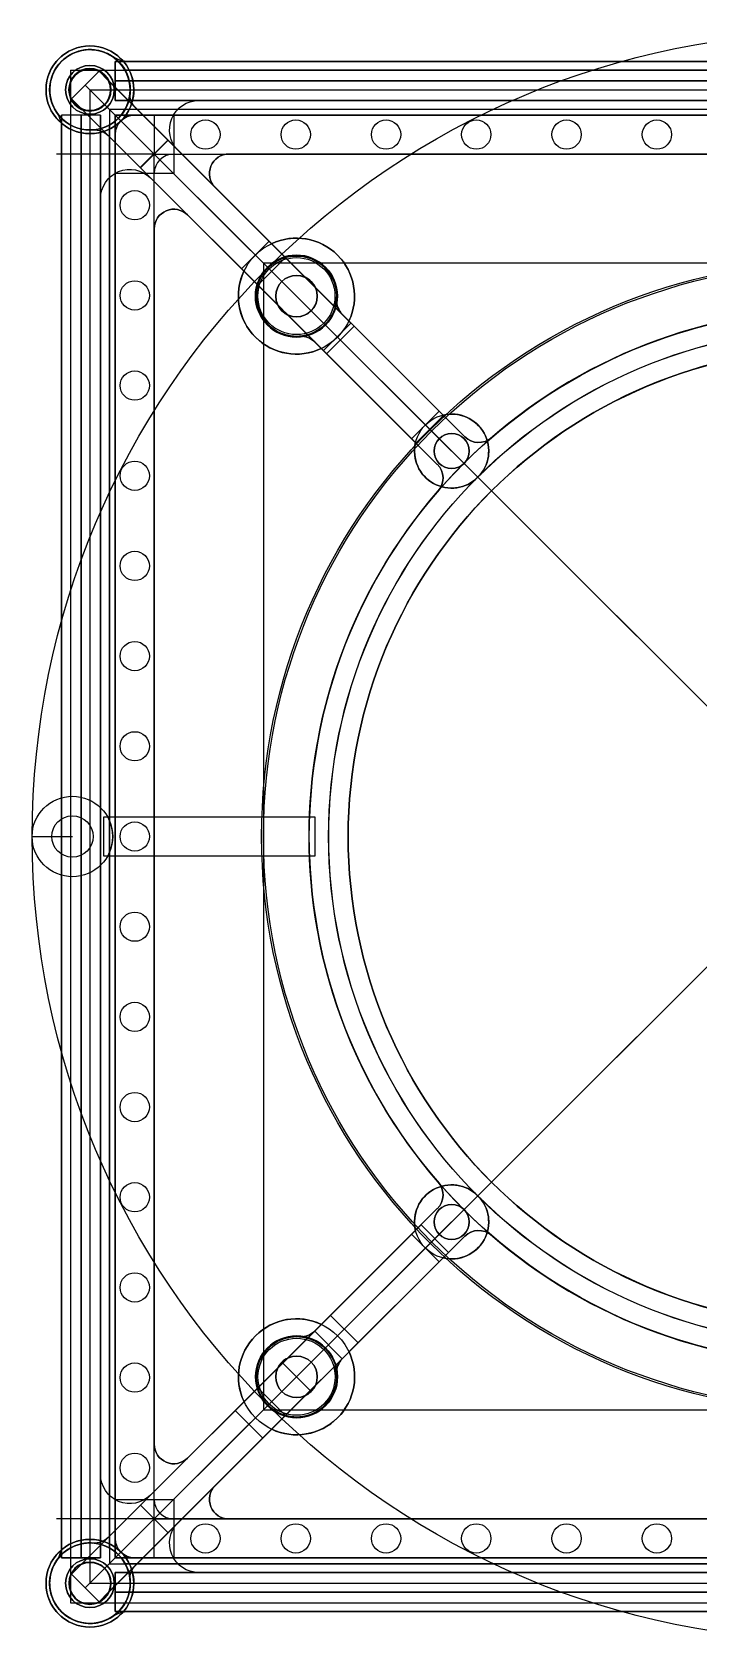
# Model space of a CAD drawing. Header units: millimetres. Extents: x -83 to 108, y -83 to 83.
# Drawn here: x -82.5 to -14.2, y -82.5 to 82.5 of the extents above; entities that cross this region are included whole.
import ezdxf

# ---------------------------------------------------------------- set-up
doc = ezdxf.new("R2010")
doc.units = ezdxf.units.MM
doc.header["$MEASUREMENT"] = 0
for name, color, linetype in [('2024.10.06 Little diffuser v11_Sketch1', 7, 'Continuous'), ('2024.10.06 Little diffuser v11_Sketch100', 7, 'Continuous'), ('2024.10.06 Little diffuser v11_Sketch101', 7, 'Continuous'), ('2024.10.06 Little diffuser v11_Sketch102', 7, 'Continuous'), ('2024.10.06 Little diffuser v11_Sketch103', 7, 'Continuous'), ('2024.10.06 Little diffuser v11_Sketch2', 7, 'Continuous'), ('2024.10.06 Little diffuser v11_Sketch3', 7, 'Continuous'), ('2024.10.06 Little diffuser v11_Sketch4', 7, 'Continuous'), ('2024.10.06 Little diffuser v11_Sketch65', 7, 'Continuous'), ('2024.10.06 Little diffuser v11_Sketch66', 7, 'Continuous'), ('2024.10.06 Little diffuser v11_Sketch67', 7, 'Continuous'), ('2024.10.06 Little diffuser v11_Sketch68', 7, 'Continuous'), ('2024.10.06 Little diffuser v11_Sketch69', 7, 'Continuous'), ('2024.10.06 Little diffuser v11_Sketch70', 7, 'Continuous'), ('2024.10.06 Little diffuser v11_Sketch71', 7, 'Continuous'), ('2024.10.06 Little diffuser v11_Sketch72', 7, 'Continuous'), ('2024.10.06 Little diffuser v11_Sketch73', 7, 'Continuous'), ('2024.10.06 Little diffuser v11_Sketch74', 7, 'Continuous'), ('2024.10.06 Little diffuser v11_Sketch75', 7, 'Continuous'), ('2024.10.06 Little diffuser v11_Sketch76', 7, 'Continuous'), ('2024.10.06 Little diffuser v11_Sketch77', 7, 'Continuous'), ('2024.10.06 Little diffuser v11_Sketch78', 7, 'Continuous'), ('2024.10.06 Little diffuser v11_Sketch79', 7, 'Continuous'), ('2024.10.06 Little diffuser v11_Sketch80', 7, 'Continuous'), ('2024.10.06 Little diffuser v11_Sketch81', 7, 'Continuous'), ('2024.10.06 Little diffuser v11_Sketch82', 7, 'Continuous'), ('2024.10.06 Little diffuser v11_Sketch83', 7, 'Continuous'), ('2024.10.06 Little diffuser v11_Sketch86', 7, 'Continuous'), ('2024.10.06 Little diffuser v11_Sketch90', 7, 'Continuous'), ('2024.10.06 Little diffuser v11_Sketch91', 7, 'Continuous'), ('2024.10.06 Little diffuser v11_Sketch93', 7, 'Continuous'), ('2024.10.06 Little diffuser v11_Sketch94', 7, 'Continuous'), ('2024.10.06 Little diffuser v11_Sketch95', 7, 'Continuous'), ('2024.10.06 Little diffuser v11_Sketch96', 7, 'Continuous'), ('2024.10.06 Little diffuser v11_Sketch97', 7, 'Continuous'), ('2024.10.06 Little diffuser v11_Sketch98', 7, 'Continuous')]:
    doc.layers.add(name, color=color, linetype=linetype)

msp = doc.modelspace()

# ---------------------------------------------------------------- linework, layer by layer
at = {"layer": '2024.10.06 Little diffuser v11_Sketch1'}
for p, q in [((-74, 74), (74, 74)), ((-74, -74), (-74, 74)), ((-71.44, 68.62), (-68.62, 71.44)), ((-68.62, 71.44), (-40.8, 43.63)), ((-70, -70), (70, 70)), ((-70, -70), (-70, 70)), ((-70, 70), (70, 70)), ((70, -70), (-70, 70)), ((-43.63, 40.8), (-71.44, 68.62)), ((-40.8, 43.63), (-43.63, 40.8)), ((-43.63, 40.8), (-40.8, 43.63)), ((-40.35, 43.18), (-43.18, 40.35)), ((-42.21, 42.21), (-40.8, 43.63)), ((-40.8, 43.63), (-40.35, 43.18)), ((-42.21, 42.21), (-43.63, 40.8)), ((-41.72, 41.72), (-39.53, 39.53)), ((-43.18, 40.35), (-43.63, 40.8)), ((-41.72, -41.72), (-39.53, -39.53)), ((-43.63, -40.8), (-71.41, -68.59)), ((-43.63, -40.8), (-42.66, -39.84)), ((-40.8, -43.63), (-43.63, -40.8)), ((-40.8, -43.63), (-43.63, -40.8)), ((-42.21, -42.21), (-43.63, -40.8)), ((-42.66, -39.84), (-39.84, -42.66)), ((-42.21, -42.21), (-40.8, -43.63)), ((-39.84, -42.66), (-40.8, -43.63)), ((-68.59, -71.41), (-40.8, -43.63)), ((-71.41, -68.59), (-68.59, -71.41)), ((70, -70), (-70, -70)), ((74, -74), (-74, -74))]:
    msp.add_line(p, q, dxfattribs=at)
for centre, radius in [((0, 0), 59), ((-39.53, 39.53), 3.8), ((-39.53, 39.53), 1.8), ((-39.53, -39.53), 3.8), ((-39.53, -39.53), 1.8)]:
    msp.add_circle(centre, radius, dxfattribs=at)
at = {"layer": '2024.10.06 Little diffuser v11_Sketch100'}
for p, q in [((-72.61, 79.5), (72.61, 79.5)), ((65.43, 75.5), (-65.43, 75.5)), ((-79.5, -72.61), (-79.5, 72.61)), ((-67.55, 70.38), (-38.17, 41)), ((-41, 38.17), (-70.38, 67.55)), ((-75.5, 65.43), (-75.5, -65.43)), ((-70.38, -67.55), (-41, -38.17)), ((-38.17, -41), (-67.55, -70.38)), ((-65.43, -75.5), (65.43, -75.5)), ((72.61, -79.5), (-72.61, -79.5))]:
    msp.add_line(p, q, dxfattribs=at)
at = {"layer": '2024.10.06 Little diffuser v11_Sketch100', "extrusion": (0, 0, -1)}
for centre, radius in [((76.59, 76.59), 2.12), ((0, 0), 50.13), ((76.59, -76.59), 2.13)]:
    msp.add_circle(centre, radius, dxfattribs=at)
for centre, radius, start, end in [((76.59, 76.59), 4.12, 326.0413, 123.9587), ((72.61, 82.5), 3, 270, 303.9587), ((82.5, 72.61), 3, 146.0413, 180), ((65.43, 72.5), 3, 315, 90), ((72.5, 65.43), 3, 0, 135), ((0, 0), 54.13, 49.0869, 130.9131), ((36.76, 42.41), 2, 229.0869, 315), ((42.41, 36.76), 2, 135, 220.9131), ((0, 0), 54.12, 319.0869, 40.9131), ((42.41, -36.76), 2, 139.0869, 225), ((36.76, -42.41), 2, 45, 130.9131), ((0, 0), 54.12, 229.0869, 310.9131), ((72.5, -65.43), 3, 225, 0), ((65.43, -72.5), 3, 270, 45), ((82.5, -72.61), 3, 180, 213.9586), ((76.59, -76.59), 4.13, 236.0414, 33.9586), ((72.61, -82.5), 3, 56.0414, 90)]:
    msp.add_arc(centre, radius, start, end, dxfattribs=at)
at = {"layer": '2024.10.06 Little diffuser v11_Sketch101'}
for p, q in [((-72.61, 79.5), (72.61, 79.5)), ((65.43, 75.5), (-65.43, 75.5)), ((-79.5, -72.61), (-79.5, 72.61)), ((-67.55, 70.38), (-38.17, 41)), ((-41, 38.17), (-70.38, 67.55)), ((-75.5, 65.43), (-75.5, -65.43)), ((-70.38, -67.55), (-41, -38.17)), ((-38.17, -41), (-67.55, -70.38)), ((-65.43, -75.5), (65.43, -75.5)), ((72.61, -79.5), (-72.61, -79.5))]:
    msp.add_line(p, q, dxfattribs=at)
at = {"layer": '2024.10.06 Little diffuser v11_Sketch101', "extrusion": (0, 0, -1)}
for centre, radius in [((76.59, 76.59), 2.12), ((0, 0), 50.13), ((76.59, -76.59), 2.13)]:
    msp.add_circle(centre, radius, dxfattribs=at)
for centre, radius, start, end in [((76.59, 76.59), 4.12, 326.0413, 123.9587), ((72.61, 82.5), 3, 270, 303.9587), ((82.5, 72.61), 3, 146.0413, 180), ((65.43, 72.5), 3, 315, 90), ((72.5, 65.43), 3, 0, 135), ((0, 0), 54.13, 49.0869, 130.9131), ((36.76, 42.41), 2, 229.0869, 315), ((42.41, 36.76), 2, 135, 220.9131), ((0, 0), 54.12, 319.0869, 40.9131), ((42.41, -36.76), 2, 139.0869, 225), ((36.76, -42.41), 2, 45, 130.9131), ((0, 0), 54.12, 229.0869, 310.9131), ((72.5, -65.43), 3, 225, 0), ((65.43, -72.5), 3, 270, 45), ((82.5, -72.61), 3, 180, 213.9586), ((76.59, -76.59), 4.13, 236.0414, 33.9586), ((72.61, -82.5), 3, 56.0414, 90)]:
    msp.add_arc(centre, radius, start, end, dxfattribs=at)
at = {"layer": '2024.10.06 Little diffuser v11_Sketch102'}
for p, q in [((-72.61, 79.5), (72.61, 79.5)), ((65.43, 75.5), (-65.43, 75.5)), ((-79.5, -72.61), (-79.5, 72.61)), ((-67.55, 70.38), (-38.17, 41)), ((-41, 38.17), (-70.38, 67.55)), ((-75.5, 65.43), (-75.5, -65.43)), ((-70.38, -67.55), (-41, -38.17)), ((-38.17, -41), (-67.55, -70.38)), ((-65.43, -75.5), (65.43, -75.5)), ((72.61, -79.5), (-72.61, -79.5))]:
    msp.add_line(p, q, dxfattribs=at)
at = {"layer": '2024.10.06 Little diffuser v11_Sketch102', "extrusion": (0, 0, -1)}
for centre, radius in [((76.59, 76.59), 2.18), ((76.59, 76.59), 2.12), ((0, 0), 50.13), ((76.59, -76.59), 2.17), ((76.59, -76.59), 2.13)]:
    msp.add_circle(centre, radius, dxfattribs=at)
for centre, radius, start, end in [((76.59, 76.59), 4.12, 326.0413, 123.9587), ((72.61, 82.5), 3, 270, 303.9587), ((82.5, 72.61), 3, 146.0413, 180), ((65.43, 72.5), 3, 315, 90), ((72.5, 65.43), 3, 0, 135), ((0, 0), 54.13, 49.0869, 130.9131), ((36.76, 42.41), 2, 229.0869, 315), ((42.41, 36.76), 2, 135, 220.9131), ((0, 0), 54.12, 319.0869, 40.9131), ((42.41, -36.76), 2, 139.0869, 225), ((36.76, -42.41), 2, 45, 130.9131), ((0, 0), 54.12, 229.0869, 310.9131), ((72.5, -65.43), 3, 225, 0), ((65.43, -72.5), 3, 270, 45), ((82.5, -72.61), 3, 180, 213.9586), ((76.59, -76.59), 4.13, 236.0414, 33.9586), ((72.61, -82.5), 3, 56.0414, 90)]:
    msp.add_arc(centre, radius, start, end, dxfattribs=at)
at = {"layer": '2024.10.06 Little diffuser v11_Sketch103'}
for p, q in [((58.8, 58.8), (-58.8, -58.8)), ((-58.8, 58.8), (58.8, -58.8)), ((-58.8, 58.8), (-58.8, -58.8)), ((58.8, 58.8), (-58.8, 58.8)), ((-41.58, 41.58), (-40.8, 40.8)), ((-41.58, -41.58), (-40.8, -40.8)), ((-58.8, -58.8), (58.8, -58.8))]:
    msp.add_line(p, q, dxfattribs=at)
for centre, radius in [((0, 0), 58.8), ((-39.53, 39.53), 1.8), ((-39.53, -39.53), 1.8)]:
    msp.add_circle(centre, radius, dxfattribs=at)
at = {"layer": '2024.10.06 Little diffuser v11_Sketch2'}
for p, q in [((-74, 70, 4), (-74, 74, 4)), ((74, 74, 4), (-74, 74, 4)), ((-74, 74, 4), (-74, -74, 4)), ((-74, 74, 4), (-70, 74, 4)), ((-70, 74, 4), (-70, 70, 4)), ((-70, 70, 4), (-74, 70, 4)), ((-40.4, 43.23, 4), (-67.17, 70, 4)), ((-67.17, 70, 4), (67.17, 70, 4)), ((-70, -67.17, 4), (-70, 67.17, 4)), ((-70, 67.17, 4), (-43.23, 40.4, 4)), ((-43.23, -40.4, 4), (-70, -67.17, 4)), ((-67.17, -70, 4), (-40.4, -43.23, 4)), ((-74, -70, 4), (-74, -74, 4)), ((-70, -70, 4), (-74, -70, 4)), ((-70, -74, 4), (-70, -70, 4)), ((67.17, -70, 4), (-67.17, -70, 4)), ((-74, -74, 4), (-70, -74, 4)), ((-74, -74, 4), (74, -74, 4))]:
    msp.add_line(p, q, dxfattribs=at)
for centre in [(-39.53, 39.53, 4), (-39.53, -39.53, 4)]:
    msp.add_circle(centre, 1.8, dxfattribs=at)
for centre, start, end in [((-39.53, 39.53, 4), 166.7569, 103.2431), ((-39.53, -39.53, 4), 256.7569, 193.2431)]:
    msp.add_arc(centre, 3.8, start, end, dxfattribs=at)
at = {"layer": '2024.10.06 Little diffuser v11_Sketch3'}
for p, q in [((-74, -74, 97), (-74, 74, 97)), ((-74, 74, 97), (74, 74, 97)), ((-70, 70, 97), (70, 70, 97)), ((-70, -70, 97), (-70, 70, 97)), ((-70, -70, 97), (-74, -70, 97)), ((-74, -70, 97), (-74, -74, 97)), ((70, -70, 97), (-70, -70, 97)), ((-70, -74, 97), (-70, -70, 97)), ((74, -74, 97), (-74, -74, 97)), ((-74, -74, 97), (-70, -74, 97))]:
    msp.add_line(p, q, dxfattribs=at)
at = {"layer": '2024.10.06 Little diffuser v11_Sketch4'}
for p, q in [((-74, 74, 101), (-74, -74, 101)), ((-74, 74, 101), (-74, 72, 101)), ((74, 74, 101), (-74, 74, 101)), ((-70, -70, 101), (-70, 70, 101)), ((-70, 70, 101), (70, 70, 101)), ((-74, -70, 101), (-74, -72, 101)), ((-74, -70, 101), (-74, -72, 101)), ((-74, -70, 101), (-74, -72, 101)), ((70, -70, 101), (-70, -70, 101)), ((-74, -74, 101), (74, -74, 101)), ((-74, -74, 101), (-72, -74, 101))]:
    msp.add_line(p, q, dxfattribs=at)
for centre in [(-64.75, 72, 101), (-55.5, 72, 101), (-46.25, 72, 101), (-37, 72, 101), (-27.75, 72, 101), (-18.5, 72, 101), (-72, 64.75, 101), (-72, 55.5, 101), (-72, 46.25, 101), (-72, 37, 101), (-72, 27.75, 101), (-72, 18.5, 101), (-72, 9.25, 101), (-72, 0, 101), (-72, -9.25, 101), (-72, -18.5, 101), (-72, -27.75, 101), (-72, -37, 101), (-72, -46.25, 101), (-72, -55.5, 101), (-72, -64.75, 101), (-64.75, -72, 101), (-55.5, -72, 101), (-55.5, -72, 101), (-55.5, -72, 101), (-46.25, -72, 101), (-46.25, -72, 101), (-46.25, -72, 101), (-37, -72, 101), (-37, -72, 101), (-37, -72, 101), (-27.75, -72, 101), (-27.75, -72, 101), (-27.75, -72, 101), (-18.5, -72, 101), (-18.5, -72, 101), (-18.5, -72, 101)]:
    msp.add_circle(centre, 1.5, dxfattribs=at)
at = {"layer": '2024.10.06 Little diffuser v11_Sketch65'}
for p, q in [((-82.5, 0), (-80.5, 0)), ((-80.5, 0), (-78.38, 0))]:
    msp.add_line(p, q, dxfattribs=at)
for centre, radius in [((0, 0), 82.5), ((0, 0), 54.13), ((0, 0), 52.13), ((0, 0), 50.13), ((-78.38, 0), 4.13), ((-78.38, 0), 2.12)]:
    msp.add_circle(centre, radius, dxfattribs=at)
at = {"layer": '2024.10.06 Little diffuser v11_Sketch66'}
for p, q in [((-75.19, 2), (-75.19, -2)), ((-53.5, 2), (-75.19, 2)), ((-53.5, -2), (-53.5, 2)), ((-75.19, -2), (-53.5, -2))]:
    msp.add_line(p, q, dxfattribs=at)
at = {"layer": '2024.10.06 Little diffuser v11_Sketch67'}
for p, q in [((-54.09, 2, 4), (-74.77, 2, 4)), ((-74.77, -2, 4), (-54.09, -2, 4))]:
    msp.add_line(p, q, dxfattribs=at)
for radius in [52.12, 50.13, 50.12]:
    msp.add_circle((0, 0, 4), radius, dxfattribs=at)
for centre, radius, start, end in [((0, 0, 4), 54.13, 92.1176, 177.8824), ((-78.38, 0, 4), 4.13, 330.9975, 29.0025), ((0, 0, 4), 54.13, 182.1176, 267.8824)]:
    msp.add_arc(centre, radius, start, end, dxfattribs=at)
at = {"layer": '2024.10.06 Little diffuser v11_Sketch68'}
for centre, radius in [((-55.43, 55.43), 4.13), ((-55.43, 55.43), 2.12), ((-55.42, -55.42), 4.13), ((-55.42, -55.42), 2.13)]:
    msp.add_circle(centre, radius, dxfattribs=at)
at = {"layer": '2024.10.06 Little diffuser v11_Sketch69'}
for p, q in [((68, 74, 4), (-68, 74, 4)), ((-68, 74, 4), (-68, 68, 4)), ((-62.34, 70, 4), (62.34, 70, 4)), ((-68, 68, 4), (-74, 68, 4)), ((-74, 68, 4), (-74, -68, 4)), ((-56.57, 59.4, 4), (-63.76, 66.59, 4)), ((-66.59, 63.76, 4), (-59.39, 56.57, 4)), ((-70, -62.34, 4), (-70, 62.34, 4)), ((-53.5, 56.33, 4), (-54.53, 57.36, 4)), ((-57.34, 54.52, 4), (-56.34, 53.51, 4)), ((-40.4, 43.23, 4), (-51.46, 54.29, 4)), ((-54.29, 51.47, 4), (-43.23, 40.4, 4)), ((-43.23, -40.4, 4), (-54.29, -51.46, 4)), ((-51.46, -54.29, 4), (-40.4, -43.23, 4)), ((-56.33, -53.5, 4), (-57.35, -54.52, 4)), ((-59.39, -56.56, 4), (-66.59, -63.76, 4)), ((-54.51, -57.34, 4), (-53.5, -56.33, 4)), ((-63.76, -66.59, 4), (-56.56, -59.39, 4)), ((-74, -68, 4), (-68, -68, 4)), ((-68, -68, 4), (-68, -74, 4)), ((62.34, -70, 4), (-62.34, -70, 4)), ((-68, -74, 4), (68, -74, 4))]:
    msp.add_line(p, q, dxfattribs=at)
for centre, radius in [((-55.43, 55.43, 4), 5.95), ((-55.43, 55.43, 4), 3.95), ((-39.53, 39.53, 4), 1.8), ((-39.53, -39.53, 4), 1.8)]:
    msp.add_circle(centre, radius, dxfattribs=at)
for centre, radius, start, end in [((-62.34, 68, 4), 2, 90, 225), ((-68, 62.34, 4), 2, 45, 180), ((-55.43, 55.43, 4), 4.13, 343.9472, 106.0528), ((-55.43, 55.43, 4), 4.12, 164.0579, 285.9421), ((-55.43, 55.43, 4), 2.13, 24.9737, 65.0263), ((-55.43, 55.43, 4), 2.12, 205.5302, 244.4698), ((-39.53, 39.53, 4), 3.8, 166.7569, 103.2431), ((-39.53, -39.53, 4), 3.8, 256.7569, 193.2431), ((-55.42, -55.42, 4), 4.13, 73.9892, 196.0108), ((-55.42, -55.42, 4), 2.13, 115.1831, 154.8169), ((-55.42, -55.42, 4), 4.12, 254.0159, 15.9841), ((-55.42, -55.42, 4), 2.12, 295.3173, 334.6827), ((-68, -62.34, 4), 2, 180, 315), ((-62.34, -68, 4), 2, 135, 270)]:
    msp.add_arc(centre, radius, start, end, dxfattribs=at)
at = {"layer": '2024.10.06 Little diffuser v11_Sketch70'}
for p, q in [((68, 74, 4), (-68, 74, 4)), ((-68, 74, 4), (-68, 68, 4)), ((-62.34, 70, 4), (62.34, 70, 4)), ((-68, 68, 4), (-74, 68, 4)), ((-74, 68, 4), (-74, -68, 4)), ((-57.98, 60.81, 4), (-63.76, 66.59, 4)), ((-66.59, 63.76, 4), (-60.81, 57.98, 4)), ((-70, -62.34, 4), (-70, 62.34, 4)), ((-53.5, 56.33, 4), (-54.53, 57.36, 4)), ((-57.34, 54.52, 4), (-56.34, 53.51, 4)), ((-40.4, 43.23, 4), (-50.05, 52.88, 4)), ((-52.88, 50.05, 4), (-43.23, 40.4, 4)), ((-43.23, -40.4, 4), (-54.29, -51.46, 4)), ((-51.46, -54.29, 4), (-40.4, -43.23, 4)), ((-56.33, -53.5, 4), (-57.35, -54.52, 4)), ((-59.39, -56.56, 4), (-66.59, -63.76, 4)), ((-54.51, -57.34, 4), (-53.5, -56.33, 4)), ((-63.76, -66.59, 4), (-56.56, -59.39, 4)), ((-74, -68, 4), (-68, -68, 4)), ((-68, -68, 4), (-68, -74, 4)), ((62.34, -70, 4), (-62.34, -70, 4)), ((-68, -74, 4), (68, -74, 4))]:
    msp.add_line(p, q, dxfattribs=at)
for centre, radius in [((-55.43, 55.43, 4), 4.2), ((-55.43, 55.43, 4), 3.95), ((-39.53, 39.53, 4), 1.8), ((-39.53, -39.53, 4), 1.8)]:
    msp.add_circle(centre, radius, dxfattribs=at)
for centre, radius, start, end in [((-62.34, 68, 4), 2, 90, 225), ((-68, 62.34, 4), 2, 45, 180), ((-55.43, 55.43, 4), 5.95, 334.6059, 115.3941), ((-55.43, 55.43, 4), 5.95, 154.6772, 295.3228), ((-55.43, 55.43, 4), 2.13, 24.9737, 65.0263), ((-55.43, 55.43, 4), 2.12, 205.5302, 244.4698), ((-39.53, 39.53, 4), 3.8, 166.7569, 103.2431), ((-39.53, -39.53, 4), 3.8, 256.7569, 193.2431), ((-55.42, -55.42, 4), 4.13, 73.9892, 196.0108), ((-55.42, -55.42, 4), 2.13, 115.1831, 154.8169), ((-55.42, -55.42, 4), 4.12, 254.0159, 15.9841), ((-55.42, -55.42, 4), 2.12, 295.3173, 334.6827), ((-68, -62.34, 4), 2, 180, 315), ((-62.34, -68, 4), 2, 135, 270)]:
    msp.add_arc(centre, radius, start, end, dxfattribs=at)
at = {"layer": '2024.10.06 Little diffuser v11_Sketch71'}
for p, q in [((-68, 74, 4), (-68, 68, 4)), ((68, 74, 4), (-68, 74, 4)), ((-62.34, 70, 4), (62.34, 70, 4)), ((-74, 68, 4), (-74, -68, 4)), ((-68, 68, 4), (-74, 68, 4)), ((-57.98, 60.81, 4), (-63.76, 66.59, 4)), ((-66.59, 63.76, 4), (-60.81, 57.98, 4)), ((-70, -62.34, 4), (-70, 62.34, 4)), ((-40.4, 43.23, 4), (-50.05, 52.88, 4)), ((-52.88, 50.05, 4), (-43.23, 40.4, 4)), ((-43.23, -40.4, 4), (-54.29, -51.46, 4)), ((-51.46, -54.29, 4), (-40.4, -43.23, 4)), ((-56.33, -53.5, 4), (-57.35, -54.52, 4)), ((-59.39, -56.56, 4), (-66.59, -63.76, 4)), ((-54.51, -57.34, 4), (-53.5, -56.33, 4)), ((-63.76, -66.59, 4), (-56.56, -59.39, 4)), ((-74, -68, 4), (-68, -68, 4)), ((-68, -68, 4), (-68, -74, 4)), ((62.34, -70, 4), (-62.34, -70, 4)), ((-68, -74, 4), (68, -74, 4))]:
    msp.add_line(p, q, dxfattribs=at)
for centre, radius in [((-55.43, 55.43, 4), 4.2), ((-39.53, 39.53, 4), 1.8), ((-39.53, -39.53, 4), 1.8)]:
    msp.add_circle(centre, radius, dxfattribs=at)
for centre, radius, start, end in [((-62.34, 68, 4), 2, 90, 225), ((-68, 62.34, 4), 2, 45, 180), ((-55.43, 55.43, 4), 5.95, 334.6059, 115.3941), ((-55.43, 55.43, 4), 5.95, 154.6772, 295.3228), ((-39.53, 39.53, 4), 3.8, 166.7569, 103.2431), ((-39.53, -39.53, 4), 3.8, 256.7569, 193.2431), ((-55.42, -55.42, 4), 4.13, 73.9892, 196.0108), ((-55.42, -55.42, 4), 2.13, 115.1831, 154.8169), ((-55.42, -55.42, 4), 4.12, 254.0159, 15.9841), ((-55.42, -55.42, 4), 2.12, 295.3173, 334.6827), ((-68, -62.34, 4), 2, 180, 315), ((-62.34, -68, 4), 2, 135, 270)]:
    msp.add_arc(centre, radius, start, end, dxfattribs=at)
at = {"layer": '2024.10.06 Little diffuser v11_Sketch72'}
for p, q in [((-68, 74, 4), (-68, 68, 4)), ((68, 74, 4), (-68, 74, 4)), ((-62.34, 70, 4), (62.34, 70, 4)), ((-74, 68, 4), (-74, -68, 4)), ((-68, 68, 4), (-74, 68, 4)), ((-57.98, 60.81, 4), (-63.76, 66.59, 4)), ((-66.59, 63.76, 4), (-60.81, 57.98, 4)), ((-70, -62.34, 4), (-70, 62.34, 4)), ((-40.4, 43.23, 4), (-50.05, 52.88, 4)), ((-52.88, 50.05, 4), (-43.23, 40.4, 4)), ((-43.23, -40.4, 4), (-54.29, -51.46, 4)), ((-51.46, -54.29, 4), (-40.4, -43.23, 4)), ((-56.33, -53.5, 4), (-57.35, -54.52, 4)), ((-59.39, -56.56, 4), (-66.59, -63.76, 4)), ((-54.51, -57.34, 4), (-53.5, -56.33, 4)), ((-63.76, -66.59, 4), (-56.56, -59.39, 4)), ((-74, -68, 4), (-68, -68, 4)), ((-68, -68, 4), (-68, -74, 4)), ((62.34, -70, 4), (-62.34, -70, 4)), ((-68, -74, 4), (68, -74, 4))]:
    msp.add_line(p, q, dxfattribs=at)
for centre, radius in [((-55.43, 55.43, 4), 4.2), ((-39.53, 39.53, 4), 1.8), ((-39.53, -39.53, 4), 1.8)]:
    msp.add_circle(centre, radius, dxfattribs=at)
for centre, radius, start, end in [((-62.34, 68, 4), 2, 90, 225), ((-68, 62.34, 4), 2, 45, 180), ((-55.43, 55.43, 4), 5.95, 334.6059, 115.3941), ((-55.43, 55.43, 4), 5.95, 154.6772, 295.3228), ((-39.53, 39.53, 4), 3.8, 166.7569, 103.2431), ((-39.53, -39.53, 4), 3.8, 256.7569, 193.2431), ((-55.42, -55.42, 4), 4.13, 73.9892, 196.0108), ((-55.42, -55.42, 4), 2.13, 115.1831, 154.8169), ((-55.42, -55.42, 4), 4.12, 254.0159, 15.9841), ((-55.42, -55.42, 4), 2.12, 295.3173, 334.6827), ((-68, -62.34, 4), 2, 180, 315), ((-62.34, -68, 4), 2, 135, 270)]:
    msp.add_arc(centre, radius, start, end, dxfattribs=at)
at = {"layer": '2024.10.06 Little diffuser v11_Sketch73'}
for p, q in [((-68, 74, 4), (-68, 68, 4)), ((68, 74, 4), (-68, 74, 4)), ((-62.34, 70, 4), (62.34, 70, 4)), ((-68, 68, 4), (-74, 68, 4)), ((-74, 68, 4), (-74, -68, 4)), ((-57.98, 60.81, 4), (-63.76, 66.59, 4)), ((-66.59, 63.76, 4), (-60.81, 57.98, 4)), ((-70, -62.34, 4), (-70, 62.34, 4)), ((-40.4, 43.23, 4), (-50.05, 52.88, 4)), ((-52.88, 50.05, 4), (-43.23, 40.4, 4)), ((-43.23, -40.4, 4), (-54.29, -51.46, 4)), ((-51.46, -54.29, 4), (-40.4, -43.23, 4)), ((-56.33, -53.5, 4), (-57.35, -54.52, 4)), ((-59.39, -56.56, 4), (-66.59, -63.76, 4)), ((-54.51, -57.34, 4), (-53.5, -56.33, 4)), ((-63.76, -66.59, 4), (-56.56, -59.39, 4)), ((-74, -68, 4), (-68, -68, 4)), ((-68, -68, 4), (-68, -74, 4)), ((62.34, -70, 4), (-62.34, -70, 4)), ((-68, -74, 4), (68, -74, 4))]:
    msp.add_line(p, q, dxfattribs=at)
for centre, radius in [((-55.43, 55.43, 4), 4.2), ((-39.53, 39.53, 4), 1.8), ((-39.53, -39.53, 4), 1.8)]:
    msp.add_circle(centre, radius, dxfattribs=at)
for centre, radius, start, end in [((-62.34, 68, 4), 2, 90, 225), ((-68, 62.34, 4), 2, 45, 180), ((-55.43, 55.43, 4), 5.95, 334.6059, 115.3941), ((-55.43, 55.43, 4), 5.95, 154.6772, 295.3228), ((-39.53, 39.53, 4), 3.8, 166.7569, 103.2431), ((-39.53, -39.53, 4), 3.8, 256.7569, 193.2431), ((-55.42, -55.42, 4), 4.13, 73.9892, 196.0108), ((-55.42, -55.42, 4), 2.13, 115.1831, 154.8169), ((-55.42, -55.42, 4), 4.12, 254.0159, 15.9841), ((-55.42, -55.42, 4), 2.12, 295.3173, 334.6827), ((-68, -62.34, 4), 2, 180, 315), ((-62.34, -68, 4), 2, 135, 270)]:
    msp.add_arc(centre, radius, start, end, dxfattribs=at)
at = {"layer": '2024.10.06 Little diffuser v11_Sketch74'}
for p, q in [((-68, 74, 4), (-68, 68, 4)), ((68, 74, 4), (-68, 74, 4)), ((-62.34, 70, 4), (62.34, 70, 4)), ((-74, 68, 4), (-74, -68, 4)), ((-68, 68, 4), (-74, 68, 4)), ((-57.98, 60.81, 4), (-63.76, 66.59, 4)), ((-66.59, 63.76, 4), (-60.81, 57.98, 4)), ((-70, -62.34, 4), (-70, 62.34, 4)), ((-40.4, 43.23, 4), (-50.05, 52.88, 4)), ((-52.88, 50.05, 4), (-43.23, 40.4, 4)), ((-43.23, -40.4, 4), (-54.29, -51.46, 4)), ((-51.46, -54.29, 4), (-40.4, -43.23, 4)), ((-56.33, -53.5, 4), (-57.35, -54.52, 4)), ((-59.39, -56.56, 4), (-66.59, -63.76, 4)), ((-54.51, -57.34, 4), (-53.5, -56.33, 4)), ((-63.76, -66.59, 4), (-56.56, -59.39, 4)), ((-74, -68, 4), (-68, -68, 4)), ((-68, -68, 4), (-68, -74, 4)), ((62.34, -70, 4), (-62.34, -70, 4)), ((-68, -74, 4), (68, -74, 4))]:
    msp.add_line(p, q, dxfattribs=at)
for centre, radius in [((-55.43, 55.43, 4), 4.2), ((-39.53, 39.53, 4), 1.8), ((-39.53, -39.53, 4), 1.8)]:
    msp.add_circle(centre, radius, dxfattribs=at)
for centre, radius, start, end in [((-62.34, 68, 4), 2, 90, 225), ((-68, 62.34, 4), 2, 45, 180), ((-55.43, 55.43, 4), 5.95, 334.6059, 115.3941), ((-55.43, 55.43, 4), 5.95, 154.6772, 295.3228), ((-39.53, 39.53, 4), 3.8, 166.7569, 103.2431), ((-39.53, -39.53, 4), 3.8, 256.7569, 193.2431), ((-55.42, -55.42, 4), 4.13, 73.9892, 196.0108), ((-55.42, -55.42, 4), 2.13, 115.1831, 154.8169), ((-55.42, -55.42, 4), 4.12, 254.0159, 15.9841), ((-55.42, -55.42, 4), 2.12, 295.3173, 334.6827), ((-68, -62.34, 4), 2, 180, 315), ((-62.34, -68, 4), 2, 135, 270)]:
    msp.add_arc(centre, radius, start, end, dxfattribs=at)
at = {"layer": '2024.10.06 Little diffuser v11_Sketch75'}
for p, q in [((-68, 74, 4), (-68, 68, 4)), ((68, 74, 4), (-68, 74, 4)), ((-62.34, 70, 4), (62.34, 70, 4)), ((-68, 68, 4), (-74, 68, 4)), ((-74, 68, 4), (-74, -68, 4)), ((-57.98, 60.81, 4), (-63.76, 66.59, 4)), ((-66.59, 63.76, 4), (-60.81, 57.98, 4)), ((-70, -62.34, 4), (-70, 62.34, 4)), ((-40.4, 43.23, 4), (-50.05, 52.88, 4)), ((-52.88, 50.05, 4), (-43.23, 40.4, 4)), ((-43.23, -40.4, 4), (-54.29, -51.46, 4)), ((-51.46, -54.29, 4), (-40.4, -43.23, 4)), ((-56.33, -53.5, 4), (-57.35, -54.52, 4)), ((-59.39, -56.56, 4), (-66.59, -63.76, 4)), ((-54.51, -57.34, 4), (-53.5, -56.33, 4)), ((-63.76, -66.59, 4), (-56.56, -59.39, 4)), ((-74, -68, 4), (-68, -68, 4)), ((-68, -68, 4), (-68, -74, 4)), ((62.34, -70, 4), (-62.34, -70, 4)), ((-68, -74, 4), (68, -74, 4))]:
    msp.add_line(p, q, dxfattribs=at)
for centre, radius in [((-55.43, 55.43, 4), 4.2), ((-39.53, 39.53, 4), 1.8), ((-39.53, -39.53, 4), 1.8), ((-55.42, -55.42, 4), 5.95), ((-55.42, -55.42, 4), 3.95)]:
    msp.add_circle(centre, radius, dxfattribs=at)
for centre, radius, start, end in [((-62.34, 68, 4), 2, 90, 225), ((-68, 62.34, 4), 2, 45, 180), ((-55.43, 55.43, 4), 5.95, 334.6059, 115.3941), ((-55.43, 55.43, 4), 5.95, 154.6772, 295.3228), ((-39.53, 39.53, 4), 3.8, 166.7569, 103.2431), ((-39.53, -39.53, 4), 3.8, 256.7569, 193.2431), ((-55.42, -55.42, 4), 4.13, 73.9892, 196.0108), ((-55.42, -55.42, 4), 2.13, 115.1831, 154.8169), ((-55.42, -55.42, 4), 4.12, 254.0159, 15.9841), ((-55.42, -55.42, 4), 2.12, 295.3173, 334.6827), ((-68, -62.34, 4), 2, 180, 315), ((-62.34, -68, 4), 2, 135, 270)]:
    msp.add_arc(centre, radius, start, end, dxfattribs=at)
at = {"layer": '2024.10.06 Little diffuser v11_Sketch76'}
for p, q in [((68, 74, 4), (-68, 74, 4)), ((-68, 74, 4), (-68, 68, 4)), ((-62.34, 70, 4), (62.34, 70, 4)), ((-68, 68, 4), (-74, 68, 4)), ((-74, 68, 4), (-74, -68, 4)), ((-57.98, 60.81, 4), (-63.76, 66.59, 4)), ((-66.59, 63.76, 4), (-60.81, 57.98, 4)), ((-70, -62.34, 4), (-70, 62.34, 4)), ((-40.4, 43.23, 4), (-50.05, 52.88, 4)), ((-52.88, 50.05, 4), (-43.23, 40.4, 4)), ((-43.23, -40.4, 4), (-52.87, -50.05, 4)), ((-50.05, -52.87, 4), (-40.4, -43.23, 4)), ((-56.33, -53.5, 4), (-57.35, -54.52, 4)), ((-54.51, -57.34, 4), (-53.5, -56.33, 4)), ((-60.8, -57.97, 4), (-66.59, -63.76, 4)), ((-63.76, -66.59, 4), (-57.97, -60.8, 4)), ((-74, -68, 4), (-68, -68, 4)), ((-68, -68, 4), (-68, -74, 4)), ((62.34, -70, 4), (-62.34, -70, 4)), ((-68, -74, 4), (68, -74, 4))]:
    msp.add_line(p, q, dxfattribs=at)
for centre, radius in [((-55.43, 55.43, 4), 4.2), ((-39.53, 39.53, 4), 1.8), ((-39.53, -39.53, 4), 1.8), ((-55.42, -55.42, 4), 4.2), ((-55.42, -55.42, 4), 3.95)]:
    msp.add_circle(centre, radius, dxfattribs=at)
for centre, radius, start, end in [((-62.34, 68, 4), 2, 90, 225), ((-68, 62.34, 4), 2, 45, 180), ((-55.43, 55.43, 4), 5.95, 334.6059, 115.3941), ((-55.43, 55.43, 4), 5.95, 154.6772, 295.3228), ((-39.53, 39.53, 4), 3.8, 166.7569, 103.2431), ((-39.53, -39.53, 4), 3.8, 256.7569, 193.2431), ((-55.42, -55.42, 4), 5.95, 64.6329, 205.3671), ((-55.42, -55.42, 4), 5.95, 244.6501, 25.3499), ((-55.42, -55.42, 4), 2.13, 115.1831, 154.8169), ((-55.42, -55.42, 4), 2.12, 295.3173, 334.6827), ((-68, -62.34, 4), 2, 180, 315), ((-62.34, -68, 4), 2, 135, 270)]:
    msp.add_arc(centre, radius, start, end, dxfattribs=at)
at = {"layer": '2024.10.06 Little diffuser v11_Sketch77'}
for p, q in [((-78.49, 75.66), (-75.66, 78.49)), ((-75.66, 78.49), (-68.59, 71.41)), ((-68.59, 71.41), (-75.66, 78.49)), ((-70, 70), (-77.07, 77.07)), ((-71.41, 68.59), (-78.49, 75.66)), ((-71.41, 68.59), (-78.49, 75.66)), ((-70, 70), (-74.82, 74.82)), ((-72, 74), (72, 74)), ((-74, -72), (-74, 72)), ((-68.59, 71.41), (-71.41, 68.59)), ((-70, 70), (-60, 70)), ((62.34, 70), (-62.34, 70)), ((-63.76, 66.59), (-57.98, 60.81)), ((-60.81, 57.98), (-66.59, 63.76)), ((-70, 62.34), (-70, -62.34)), ((-50.05, 52.88), (-40.4, 43.23)), ((-43.23, 40.4), (-52.88, 50.05)), ((-52.87, -50.05), (-43.23, -40.4)), ((-40.4, -43.23), (-50.05, -52.87)), ((-66.59, -63.76), (-60.8, -57.97)), ((-57.97, -60.8), (-63.76, -66.59)), ((-71.41, -68.59), (-78.49, -75.66)), ((-78.49, -75.66), (-71.41, -68.59)), ((-71.41, -68.59), (-68.59, -71.41)), ((-70, -70), (-77.07, -77.07)), ((-70, -70), (-74.82, -74.82)), ((-70, -70), (-60, -70)), ((-62.34, -70), (62.34, -70)), ((-68.59, -71.41), (-75.66, -78.49)), ((-68.59, -71.41), (-75.66, -78.49)), ((72, -74), (-72, -74)), ((-75.66, -78.49), (-78.49, -75.66))]:
    msp.add_line(p, q, dxfattribs=at)
at = {"layer": '2024.10.06 Little diffuser v11_Sketch77', "extrusion": (0, 0, -1)}
for centre, radius in [((76.59, 76.59), 4.5), ((76.59, 76.59), 2.5), ((55.43, 55.43), 4.2), ((39.53, 39.53), 1.8), ((39.53, -39.53), 1.8), ((55.42, -55.42), 4.2), ((76.59, -76.59), 4.5), ((76.59, -76.59), 2.5)]:
    msp.add_circle(centre, radius, dxfattribs=at)
for centre, radius, start, end in [((72, 72), 2, 360, 90), ((62.34, 68), 2, 315, 90), ((68, 62.34), 2, 0, 135), ((55.43, 55.43), 5.95, 64.6059, 205.3941), ((55.43, 55.43), 5.95, 244.6772, 25.3228), ((39.53, 39.53), 3.8, 76.7569, 13.2431), ((39.53, -39.53), 3.8, 346.7569, 283.2431), ((55.42, -55.42), 5.95, 334.6329, 115.3671), ((55.42, -55.42), 5.95, 154.6501, 295.3499), ((68, -62.34), 2, 225, 0), ((62.34, -68), 2, 270, 45), ((72, -72), 2, 270, 0)]:
    msp.add_arc(centre, radius, start, end, dxfattribs=at)
at = {"layer": '2024.10.06 Little diffuser v11_Sketch78'}
for p, q in [((-78.49, 75.66, 101), (-75.66, 78.49, 101)), ((-68.59, 71.41, 101), (-75.66, 78.49, 101)), ((-75.66, 78.49, 101), (-68.59, 71.41, 101)), ((-70, 70, 101), (-77.07, 77.07, 101)), ((-70, 70, 101), (-76.59, 76.59, 101)), ((-71.41, 68.59, 101), (-78.49, 75.66, 101)), ((-71.41, 68.59, 101), (-78.49, 75.66, 101)), ((72, 74, 101), (-72, 74, 101)), ((-74, 72, 101), (-74, -72, 101)), ((-68.59, 71.41, 101), (-71.41, 68.59, 101)), ((-70, 70, 101), (-80, 70, 101)), ((-68, 70, 101), (68, 70, 101)), ((-70, -68, 101), (-70, 68, 101)), ((-71.41, -68.59, 101), (-78.49, -75.66, 101)), ((-78.49, -75.66, 101), (-71.41, -68.59, 101)), ((-71.41, -68.59, 101), (-68.59, -71.41, 101)), ((-70, -70, 101), (-80, -70, 101)), ((-70, -70, 101), (-77.07, -77.07, 101)), ((-70, -70, 101), (-76.59, -76.59, 101)), ((68, -70, 101), (-68, -70, 101)), ((-68.59, -71.41, 101), (-75.66, -78.49, 101)), ((-68.59, -71.41, 101), (-75.66, -78.49, 101)), ((-72, -74, 101), (72, -74, 101)), ((-75.66, -78.49, 101), (-78.49, -75.66, 101))]:
    msp.add_line(p, q, dxfattribs=at)
for centre, radius in [((-76.59, 76.59, 101), 4.5), ((-76.59, 76.59, 101), 2.5), ((-64.75, 72, 101), 1.5), ((-55.5, 72, 101), 1.5), ((-46.25, 72, 101), 1.5), ((-37, 72, 101), 1.5), ((-27.75, 72, 101), 1.5), ((-18.5, 72, 101), 1.5), ((-72, 64.75, 101), 1.5), ((-72, 55.5, 101), 1.5), ((-72, 46.25, 101), 1.5), ((-72, 37, 101), 1.5), ((-72, 27.75, 101), 1.5), ((-72, 18.5, 101), 1.5), ((-72, 9.25, 101), 1.5), ((-72, 0, 101), 1.5), ((-72, -9.25, 101), 1.5), ((-72, -18.5, 101), 1.5), ((-72, -27.75, 101), 1.5), ((-72, -37, 101), 1.5), ((-72, -46.25, 101), 1.5), ((-72, -55.5, 101), 1.5), ((-72, -64.75, 101), 1.5), ((-64.75, -72, 101), 1.5), ((-55.5, -72, 101), 1.5), ((-46.25, -72, 101), 1.5), ((-37, -72, 101), 1.5), ((-27.75, -72, 101), 1.5), ((-18.5, -72, 101), 1.5), ((-76.59, -76.59, 101), 4.5), ((-76.59, -76.59, 101), 2.5)]:
    msp.add_circle(centre, radius, dxfattribs=at)
for centre, start, end in [((-72, 72, 101), 90, 180), ((-68, 68, 101), 90, 180), ((-68, -68, 101), 180, 270), ((-72, -72, 101), 180, 270)]:
    msp.add_arc(centre, 2, start, end, dxfattribs=at)
at = {"layer": '2024.10.06 Little diffuser v11_Sketch79'}
for p, q in [((-50.73, 53.56), (-38.17, 41)), ((-41, 38.17), (-53.56, 50.73)), ((-53.56, -50.73), (-41, -38.17)), ((-38.17, -41), (-50.73, -53.56)), ((-56.84, -54.01), (-71.41, -68.59)), ((-56.84, -54.01), (-54.01, -56.84)), ((-55.42, -55.42), (-70, -70)), ((-54.01, -56.84), (-68.59, -71.41)), ((-71.41, -68.59), (-78, -75.18)), ((-70, -70), (-76.59, -76.59)), ((-68.59, -71.41), (-75.18, -78))]:
    msp.add_line(p, q, dxfattribs=at)
at = {"layer": '2024.10.06 Little diffuser v11_Sketch79', "extrusion": (0, 0, -1)}
for centre, radius in [((55.42, 55.42), 2.13), ((0, 0), 50.13), ((55.42, -55.42), 2.13), ((76.59, -76.59), 4.13), ((76.59, -76.59), 2.13)]:
    msp.add_circle(centre, radius, dxfattribs=at)
for centre, radius, start, end in [((55.42, 55.42), 4.12, 47.8941, 184.2272), ((55.42, 55.42), 4.12, 265.7728, 42.1059), ((0, 0), 82.5, 44.8554, 45.1446), ((0, 0), 54.12, 49.0869, 130.9131), ((49.31, 54.97), 2, 315, 4.2272), ((54.97, 49.31), 2, 85.7728, 135), ((36.76, 42.41), 2, 229.0869, 315), ((42.41, 36.76), 2, 135, 220.9131), ((0, 0), 54.13, 319.0869, 40.9131), ((42.41, -36.76), 2, 139.0869, 225), ((36.76, -42.41), 2, 45, 130.9131), ((0, 0), 54.13, 229.0869, 310.9131), ((54.97, -49.31), 2, 225, 274.2272), ((55.42, -55.42), 4.12, 317.8949, 94.2272), ((49.31, -54.97), 2, 355.7728, 45), ((55.42, -55.42), 4.13, 175.7728, 312.1051), ((0, 0), 82.5, 314.8553, 315.1447)]:
    msp.add_arc(centre, radius, start, end, dxfattribs=at)
at = {"layer": '2024.10.06 Little diffuser v11_Sketch80'}
for p, q in [((-59.39, -56.56, 4), (-75.45, -72.62, 4)), ((-72.62, -75.45, 4), (-56.56, -59.39, 4))]:
    msp.add_line(p, q, dxfattribs=at)
for radius in [4.13, 2.13]:
    msp.add_circle((-76.59, -76.59, 4), radius, dxfattribs=at)
for centre, radius, start, end in [((-55.42, -55.42, 4), 4.13, 195.9975, 222.1051), ((0, 0, 4), 82.5, 224.8553, 225.1447), ((-55.42, -55.42, 4), 4.13, 227.8949, 254.0025), ((-76.59, -76.59, 4), 4.13, 74.0025, 15.9975)]:
    msp.add_arc(centre, radius, start, end, dxfattribs=at)
at = {"layer": '2024.10.06 Little diffuser v11_Sketch81'}
for p, q in [((-41, -38.17, 4), (-53.56, -50.73, 4)), ((-50.73, -53.56, 4), (-38.17, -41, 4)), ((-59.39, -56.56, 4), (-75.45, -72.62, 4)), ((-72.62, -75.45, 4), (-56.56, -59.39, 4))]:
    msp.add_line(p, q, dxfattribs=at)
msp.add_circle((-55.42, -55.42, 4), 2.13, dxfattribs=at)
for centre, radius, start, end in [((-42.41, -36.76, 4), 2, 315, 40.9131), ((0, 0, 4), 54.13, 220.9131, 229.0869), ((-36.76, -42.41, 4), 2, 49.0869, 135), ((-54.97, -49.31, 4), 2, 265.7728, 315), ((-55.42, -55.42, 4), 4.13, 85.7728, 195.9975), ((-49.31, -54.97, 4), 2, 135, 184.2272), ((-55.42, -55.42, 4), 4.12, 254.0025, 4.2272), ((-76.59, -76.59, 4), 4.12, 15.9975, 74.0025)]:
    msp.add_arc(centre, radius, start, end, dxfattribs=at)
at = {"layer": '2024.10.06 Little diffuser v11_Sketch82'}
for p, q in [((-41, -38.17, 4), (-53.56, -50.73, 4)), ((-50.73, -53.56, 4), (-38.17, -41, 4)), ((-53.56, -50.73, 4), (-59.39, -56.56, 4)), ((-50.73, -53.56, 4), (-53.56, -50.73, 4)), ((-56.56, -59.39, 4), (-50.73, -53.56, 4)), ((-59.39, -56.56, 4), (-75.45, -72.62, 4)), ((-59.39, -56.56, 4), (-56.56, -59.39, 4)), ((-72.62, -75.45, 4), (-56.56, -59.39, 4))]:
    msp.add_line(p, q, dxfattribs=at)
for centre, radius, start, end in [((-42.41, -36.76, 4), 2, 315, 40.9131), ((0, 0, 4), 54.13, 220.9131, 229.0869), ((-36.76, -42.41, 4), 2, 49.0869, 135), ((-54.97, -49.31, 4), 2, 265.7728, 315), ((-55.42, -55.42, 4), 4.13, 85.7728, 195.9975), ((-49.31, -54.97, 4), 2, 135, 184.2272), ((-55.42, -55.42, 4), 4.12, 254.0025, 4.2272), ((-76.59, -76.59, 4), 4.12, 15.9975, 74.0025)]:
    msp.add_arc(centre, radius, start, end, dxfattribs=at)
at = {"layer": '2024.10.06 Little diffuser v11_Sketch83'}
for p, q in [((-68.59, 71.41), (-75.18, 78)), ((-70, 70), (-76.59, 76.59)), ((-71.41, 68.59), (-78, 75.18)), ((-68.59, 71.41), (-54.01, 56.84)), ((-70, 70), (-60.68, 70)), ((-70, 70), (-55.42, 55.42)), ((-71.41, 68.59), (-56.84, 54.01)), ((-50.73, 53.56), (-38.17, 41)), ((-41, 38.17), (-53.56, 50.73)), ((-75.45, -72.62), (-41, -38.17)), ((-38.17, -41), (-72.62, -75.45))]:
    msp.add_line(p, q, dxfattribs=at)
at = {"layer": '2024.10.06 Little diffuser v11_Sketch83', "extrusion": (0, 0, -1)}
for centre, radius in [((76.59, 76.59), 4.12), ((76.59, 76.59), 2.12), ((55.42, 55.42), 2.13), ((0, 0), 50.13), ((76.59, -76.59), 2.13)]:
    msp.add_circle(centre, radius, dxfattribs=at)
for centre, radius, start, end in [((55.42, 55.42), 4.12, 47.8941, 184.2272), ((55.42, 55.42), 4.12, 265.7728, 42.1059), ((0, 0), 82.5, 44.8554, 45.1446), ((0, 0), 54.13, 49.0869, 130.9131), ((49.31, 54.97), 2, 315, 4.2272), ((54.97, 49.31), 2, 85.7728, 135), ((36.76, 42.41), 2, 229.0869, 315), ((42.41, 36.76), 2, 135, 220.9131), ((0, 0), 54.13, 319.0869, 40.9131), ((42.41, -36.76), 2, 139.0869, 225), ((36.76, -42.41), 2, 45, 130.9131), ((0, 0), 54.12, 229.0869, 310.9131), ((76.59, -76.59), 4.13, 164.0025, 105.9975)]:
    msp.add_arc(centre, radius, start, end, dxfattribs=at)
at = {"layer": '2024.10.06 Little diffuser v11_Sketch86'}
for p, q in [((-56.56, 59.39, 4), (-72.62, 75.45, 4)), ((-75.45, 72.62, 4), (-59.39, 56.56, 4)), ((-38.17, 41, 4), (-50.73, 53.56, 4)), ((-53.56, 50.73, 4), (-41, 38.17, 4))]:
    msp.add_line(p, q, dxfattribs=at)
for centre, radius in [((-76.59, 76.59, 4), 4.12), ((-76.59, 76.59, 4), 2.12), ((-55.42, 55.42, 4), 2.13)]:
    msp.add_circle(centre, radius, dxfattribs=at)
for centre, radius, start, end in [((-76.59, 76.59, 4), 4.12, 344.0025, 285.9975), ((-55.42, 55.42, 4), 4.12, 355.7728, 105.9975), ((-55.42, 55.42, 4), 4.12, 164.0025, 274.2272), ((-49.31, 54.97, 4), 2, 175.7728, 225), ((-54.97, 49.31, 4), 2, 45, 94.2272), ((0, 0, 4), 54.13, 130.9131, 139.0869), ((-36.76, 42.41, 4), 2, 225, 310.9131), ((-42.41, 36.76, 4), 2, 319.0869, 45)]:
    msp.add_arc(centre, radius, start, end, dxfattribs=at)
at = {"layer": '2024.10.06 Little diffuser v11_Sketch90'}
for p, q in [((-56.56, 59.39, 4), (-72.62, 75.45, 4)), ((-75.45, 72.62, 4), (-59.39, 56.56, 4)), ((-38.17, 41, 4), (-50.73, 53.56, 4)), ((-53.56, 50.73, 4), (-41, 38.17, 4))]:
    msp.add_line(p, q, dxfattribs=at)
msp.add_circle((-55.42, 55.42, 4), 2.13, dxfattribs=at)
msp.add_circle((-55.42, 55.42, 4), 2.13, dxfattribs=at)
for centre, radius, start, end in [((-76.59, 76.59, 4), 4.13, 285.9975, 344.0025), ((-55.42, 55.42, 4), 4.12, 355.7728, 105.9975), ((-55.42, 55.42, 4), 4.12, 164.0025, 274.2272), ((-49.31, 54.97, 4), 2, 175.7728, 225), ((-54.97, 49.31, 4), 2, 45, 94.2272), ((0, 0, 4), 54.13, 130.9131, 139.0869), ((-36.76, 42.41, 4), 2, 225, 310.9131), ((-42.41, 36.76, 4), 2, 319.0869, 45)]:
    msp.add_arc(centre, radius, start, end, dxfattribs=at)
at = {"layer": '2024.10.06 Little diffuser v11_Sketch91'}
for p, q in [((-56.56, 59.39, 4), (-72.62, 75.45, 4)), ((-75.45, 72.62, 4), (-59.39, 56.56, 4)), ((-59.39, 56.56, 4), (-56.56, 59.39, 4)), ((-56.56, 59.39, 4), (-49.84, 52.66, 4)), ((-52.66, 49.84, 4), (-59.39, 56.56, 4)), ((-38.17, 41, 4), (-50.73, 53.56, 4)), ((-49.84, 52.66, 4), (-52.66, 49.84, 4)), ((-53.56, 50.73, 4), (-41, 38.17, 4))]:
    msp.add_line(p, q, dxfattribs=at)
for centre, radius, start, end in [((-76.59, 76.59, 4), 4.13, 285.9975, 344.0025), ((-55.42, 55.42, 4), 4.12, 355.7728, 105.9975), ((-55.42, 55.42, 4), 4.12, 164.0025, 274.2272), ((-49.31, 54.97, 4), 2, 175.7728, 225), ((-54.97, 49.31, 4), 2, 45, 94.2272), ((0, 0, 4), 54.13, 130.9131, 139.0869), ((-36.76, 42.41, 4), 2, 225, 310.9131), ((-42.41, 36.76, 4), 2, 319.0869, 45)]:
    msp.add_arc(centre, radius, start, end, dxfattribs=at)
at = {"layer": '2024.10.06 Little diffuser v11_Sketch93'}
for p, q in [((-78.59, 78.59), (78.59, 78.59)), ((-78.59, 78.59), (-78.59, -78.59)), ((0, 0), (-76.59, 76.59)), ((-76.59, 76.59), (-76.59, -76.59)), ((-76.59, 76.59), (76.59, 76.59)), ((-74.59, 74.59), (74.59, 74.59)), ((-74.59, 74.59), (-74.59, -74.59)), ((0, 0), (-76.59, -76.59)), ((-74.59, -74.59), (74.59, -74.59)), ((-76.59, -76.59), (76.59, -76.59)), ((-78.59, -78.59), (78.59, -78.59))]:
    msp.add_line(p, q, dxfattribs=at)
for centre, radius in [((-76.59, 76.59), 4.12), ((-76.59, 76.59), 2.12), ((-76.59, -76.59), 4.13), ((-76.59, -76.59), 2.13)]:
    msp.add_circle(centre, radius, dxfattribs=at)
at = {"layer": '2024.10.06 Little diffuser v11_Sketch94'}
for p, q in [((72.98, 78.59, 4), (-72.98, 78.59, 4)), ((-72.98, 74.59, 4), (72.98, 74.59, 4)), ((-78.59, 72.98, 4), (-78.59, -72.98, 4)), ((-74.59, -72.98, 4), (-74.59, 72.98, 4)), ((72.98, -74.59, 4), (-72.98, -74.59, 4)), ((-72.98, -78.59, 4), (72.98, -78.59, 4))]:
    msp.add_line(p, q, dxfattribs=at)
for centre, radius in [((-76.59, 76.59, 4), 4.13), ((-76.59, 76.59, 4), 2.13), ((-76.59, -76.59, 4), 4.13), ((-76.59, -76.59, 4), 2.13)]:
    msp.add_circle(centre, radius, dxfattribs=at)
for centre, radius, start, end in [((-76.59, 76.59, 4), 4.12, 29.0025, 240.9975), ((-76.59, 76.59, 4), 4.12, 299.0025, 330.9975), ((-76.59, -76.59, 4), 4.13, 119.0025, 330.9975), ((-76.59, -76.59, 4), 4.13, 29.0025, 60.9975)]:
    msp.add_arc(centre, radius, start, end, dxfattribs=at)
at = {"layer": '2024.10.06 Little diffuser v11_Sketch95'}
for p, q in [((-72.33, 75.15), (-71.17, 74)), ((-71.17, 74), (71.17, 74)), ((-74, 71.17), (-75.15, 72.33)), ((-74, -71.17), (-74, 71.17)), ((62.34, 70), (-62.34, 70)), ((-63.76, 66.59), (-57.98, 60.81)), ((-60.81, 57.98), (-66.59, 63.76)), ((-70, 62.34), (-70, -62.34)), ((-50.05, 52.88), (-40.4, 43.23)), ((-43.23, 40.4), (-52.88, 50.05)), ((-52.87, -50.05), (-43.23, -40.4)), ((-40.4, -43.23), (-50.05, -52.87)), ((-66.59, -63.76), (-60.8, -57.97)), ((-57.97, -60.8), (-63.76, -66.59)), ((-62.34, -70), (62.34, -70)), ((-75.15, -72.33), (-74, -71.17)), ((-71.17, -74), (-72.33, -75.15)), ((71.17, -74), (-71.17, -74))]:
    msp.add_line(p, q, dxfattribs=at)
at = {"layer": '2024.10.06 Little diffuser v11_Sketch95', "extrusion": (0, 0, -1)}
for centre, radius in [((76.59, 76.59), 2.5), ((55.43, 55.43), 4.2), ((55.43, 55.43), 4.2), ((39.53, 39.53), 1.8), ((39.53, -39.53), 1.8), ((55.42, -55.42), 4.2), ((55.42, -55.42), 4.2), ((76.59, -76.59), 2.5)]:
    msp.add_circle(centre, radius, dxfattribs=at)
for centre, radius, start, end in [((76.59, 76.59), 4.5, 251.3878, 198.6122), ((62.34, 68), 2, 315, 90), ((68, 62.34), 2, 0, 135), ((55.43, 55.43), 5.95, 64.6059, 205.3941), ((55.43, 55.43), 5.95, 244.6772, 25.3228), ((39.53, 39.53), 3.8, 76.7569, 13.2431), ((39.53, -39.53), 3.8, 346.7569, 283.2431), ((55.42, -55.42), 5.95, 334.6329, 115.3671), ((55.42, -55.42), 5.95, 154.6501, 295.3499), ((68, -62.34), 2, 225, 0), ((62.34, -68), 2, 270, 45), ((76.59, -76.59), 4.5, 161.3878, 108.6122)]:
    msp.add_arc(centre, radius, start, end, dxfattribs=at)
at = {"layer": '2024.10.06 Little diffuser v11_Sketch96'}
for p, q in [((-72.33, 75.15), (-71.17, 74)), ((-71.17, 74), (71.17, 74)), ((-74, 71.17), (-75.15, 72.33)), ((-74, -71.17), (-74, 71.17)), ((62.34, 70), (-62.34, 70)), ((-63.76, 66.59), (-57.98, 60.81)), ((-60.81, 57.98), (-66.59, 63.76)), ((-70, 62.34), (-70, -62.34)), ((-58.24, 61.07), (-61.07, 58.24)), ((-49.52, 52.35), (-58.24, 61.07)), ((-61.07, 58.24), (-52.35, 49.52)), ((-50.05, 52.88), (-40.4, 43.23)), ((-52.35, 49.52), (-49.52, 52.35)), ((-43.23, 40.4), (-52.88, 50.05)), ((-52.87, -50.05), (-43.23, -40.4)), ((-40.4, -43.23), (-50.05, -52.87)), ((-61.72, -58.89), (-51.95, -49.12)), ((-51.95, -49.12), (-49.12, -51.95)), ((-49.12, -51.95), (-58.89, -61.72)), ((-66.59, -63.76), (-60.8, -57.97)), ((-58.89, -61.72), (-61.72, -58.89)), ((-57.97, -60.8), (-63.76, -66.59)), ((-62.34, -70), (62.34, -70)), ((-75.15, -72.33), (-74, -71.17)), ((-71.17, -74), (-72.33, -75.15)), ((71.17, -74), (-71.17, -74))]:
    msp.add_line(p, q, dxfattribs=at)
at = {"layer": '2024.10.06 Little diffuser v11_Sketch96', "extrusion": (0, 0, -1)}
for centre, radius in [((76.59, 76.59), 2.5), ((39.53, 39.53), 1.8), ((39.53, -39.53), 1.8), ((76.59, -76.59), 2.5)]:
    msp.add_circle(centre, radius, dxfattribs=at)
for centre, radius, start, end in [((76.59, 76.59), 4.5, 251.3878, 198.6122), ((62.34, 68), 2, 315, 90), ((68, 62.34), 2, 0, 135), ((55.43, 55.43), 5.95, 64.6059, 205.3941), ((55.43, 55.43), 5.95, 244.6772, 25.3228), ((39.53, 39.53), 3.8, 76.7569, 13.2431), ((39.53, -39.53), 3.8, 346.7569, 283.2431), ((55.42, -55.42), 5.95, 334.6329, 115.3671), ((55.42, -55.42), 5.95, 154.6501, 295.3499), ((68, -62.34), 2, 225, 0), ((62.34, -68), 2, 270, 45), ((76.59, -76.59), 4.5, 161.3878, 108.6122)]:
    msp.add_arc(centre, radius, start, end, dxfattribs=at)
at = {"layer": '2024.10.06 Little diffuser v11_Sketch97'}
for p, q in [((-74, 79.5), (-74, 75.5)), ((74, 79.5), (-74, 79.5)), ((74, 77.5), (-74, 77.5)), ((74, 75.5), (-74, 75.5)), ((-71.9, 74.72), (-38.17, 41)), ((-75.5, 74), (-79.5, 74)), ((-79.5, 74), (-79.5, -74)), ((-77.5, 74), (-77.5, -74)), ((-75.5, 74), (-75.5, -74)), ((-41, 38.17), (-74.72, 71.9)), ((-74.72, -71.9), (-41, -38.17)), ((-38.17, -41), (-71.9, -74.72)), ((-75.5, -74), (-79.5, -74)), ((-74, -75.5), (-74, -79.5)), ((-74, -75.5), (74, -75.5)), ((-74, -77.5), (74, -77.5)), ((-74, -79.5), (74, -79.5))]:
    msp.add_line(p, q, dxfattribs=at)
at = {"layer": '2024.10.06 Little diffuser v11_Sketch97', "extrusion": (0, 0, -1)}
for centre, radius in [((76.59, 76.59), 2.12), ((0, 0), 50.13), ((76.59, -76.59), 2.13)]:
    msp.add_circle(centre, radius, dxfattribs=at)
for centre, radius, start, end in [((76.59, 76.59), 4.12, 265.7728, 184.2272), ((70.48, 76.14), 2, 315, 4.2272), ((76.14, 70.48), 2, 85.7728, 135), ((0, 0), 54.12, 49.0869, 130.9131), ((36.76, 42.41), 2, 229.0869, 315), ((42.41, 36.76), 2, 135, 220.9131), ((0, 0), 54.12, 319.0869, 40.9131), ((42.41, -36.76), 2, 139.0869, 225), ((36.76, -42.41), 2, 45, 130.9131), ((0, 0), 54.13, 229.0869, 310.9131), ((76.59, -76.59), 4.13, 175.7728, 94.2272), ((76.14, -70.48), 2, 225, 274.2272), ((70.48, -76.14), 2, 355.7728, 45)]:
    msp.add_arc(centre, radius, start, end, dxfattribs=at)
at = {"layer": '2024.10.06 Little diffuser v11_Sketch98'}
for p, q in [((-74, 75.5, 60), (-74, 79.5, 60)), ((-74, 79.5, 60), (74, 79.5, 60)), ((-74, 77.5, 60), (74, 77.5, 60)), ((-74, 75.5, 60), (74, 75.5, 60)), ((-79.5, -74, 60), (-79.5, 74, 60)), ((-75.5, 74, 60), (-79.5, 74, 60)), ((-77.5, -74, 60), (-77.5, 74, 60)), ((-75.5, -74, 60), (-75.5, 74, 60)), ((-79.5, -74, 60), (-79, -74, 60)), ((-79, -74, 60), (-75.5, -74, 60)), ((74, -75.5, 60), (-74, -75.5, 60)), ((-74, -79.5, 60), (-74, -75.5, 60)), ((74, -77.5, 60), (-74, -77.5, 60)), ((74, -79.5, 60), (-74, -79.5, 60))]:
    msp.add_line(p, q, dxfattribs=at)
for radius in [4.12, 2.12]:
    msp.add_circle((-76.59, 76.59, 60), radius, dxfattribs=at)

doc.saveas('drawing.dxf')
